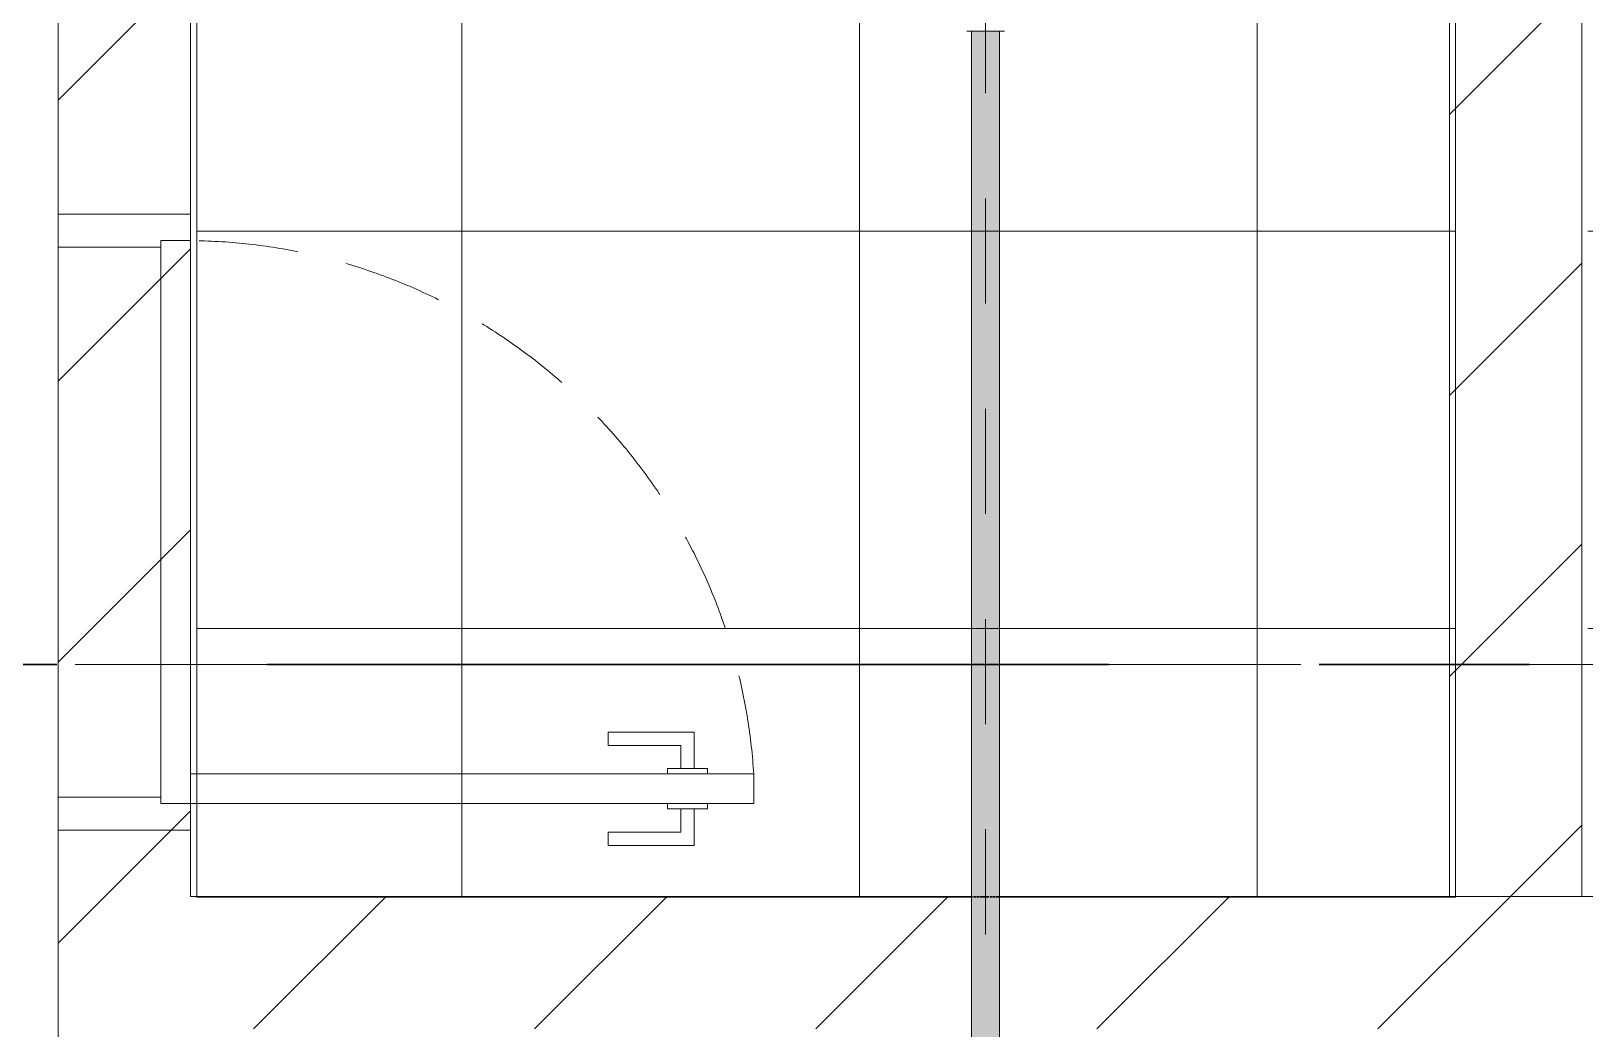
# Model space of a CAD drawing. Header units: millimetres. Extents: x -4000 to 187956, y -58990 to 162485.
# Drawn here: x 7709 to 10054, y 134900 to 136406 of the extents above; entities that cross this region are included whole.
import ezdxf

# ---------------------------------------------------------------- set-up
doc = ezdxf.new("R2010")
doc.units = ezdxf.units.MM
for name, pattern in [('Dash - 1_5mm', [225, 150, -75]), ('Dash 1_16_', [317.5, 158.75, -158.75]), ('Grid Line', [2222.5, 1270, -317.5, 317.5, -317.5]), ('Grid Line 12_5mm', [2150, 1250, -300, 300, -300])]:
    doc.linetypes.add(name, pattern=pattern)
for name, color, linetype, lineweight in [('A-DOOR', 31, 'Continuous', 13), ('A-DOOR-FRAM', 31, 'Continuous', 13), ('A-FLOR', 192, 'Continuous', 13), ('A-FLOR-PATT', 8, 'Continuous', 13), ('A-WALL', 113, 'Continuous', 13), ('A-WALL-PATT', 111, 'Continuous', 13), ('P-PIPE', 3, 'Continuous', 9), ('P-PIPE-CNTR', 3, 'Continuous', 9), ('S-GRID', 1, 'Continuous', 30)]:
    doc.layers.add(name, color=color, linetype=linetype, lineweight=lineweight)
pattern_1 = [(45, (0, 0), (-212.13203, 212.13203), [])]

# ---------------------------------------------------------------- blocks, each defined once
blk = doc.blocks.new('MP_DR_Single Swing_Miscellaneous - 2200x850_FR_SOLID CORE-V671-0_000')
at = {"layer": 'A-DOOR', "color": 174, "lineweight": 15}
for p, q in [((380, 950), (425, 950)), ((380, 880), (380, 950)), ((425, 950), (425, 880)), ((380, 100), (380, 820)), ((425, 820), (425, 100))]:
    blk.add_line(p, q, dxfattribs=at)
at = {"layer": 'A-DOOR', "lineweight": 9}
for p, q in [((372, 880), (380, 880)), ((372, 860), (372, 880)), ((380, 880), (380, 820)), ((425, 880), (433, 880)), ((425, 820), (425, 880)), ((433, 880), (433, 860)), ((317, 860), (372, 860)), ((317, 730), (317, 860)), ((372, 840), (372, 860)), ((372, 860), (372, 840)), ((433, 860), (433, 840)), ((433, 840), (433, 860)), ((433, 860), (488, 860)), ((488, 860), (488, 730)), ((337, 840), (337, 730)), ((372, 840), (337, 840)), ((372, 820), (372, 840)), ((433, 840), (433, 820)), ((468, 840), (433, 840)), ((468, 730), (468, 840)), ((380, 820), (372, 820)), ((433, 820), (425, 820)), ((337, 730), (317, 730)), ((488, 730), (468, 730))]:
    blk.add_line(p, q, dxfattribs=at)
at = {"layer": 'A-DOOR', "color": 163, "lineweight": 15}
for p, q in [((380, 820), (380, 880)), ((425, 880), (425, 820)), ((425, 100), (380, 100))]:
    blk.add_line(p, q, dxfattribs=at)
at = {"layer": 'A-DOOR', "linetype": 'Dash - 1_5mm', "lineweight": 9}
blk.add_arc((433.8, 92.8), 858.8, 93.5924, 179.5226, dxfattribs=at)
at = {"layer": 'A-DOOR-FRAM', "color": 91, "lineweight": 15}
for p, q in [((-465, 100), (380, 100)), ((-465, -100), (-465, 100)), ((425, 100), (465, 100)), ((465, 100), (465, -100)), ((465, -100), (-465, -100))]:
    blk.add_line(p, q, dxfattribs=at)
at = {"layer": 'A-DOOR-FRAM', "color": 81, "lineweight": 15}
for p, q in [((-465, 100), (-465, -100)), ((-425, 100), (-465, 100)), ((-425, 100), (-425, 55)), ((380, 100), (-425, 100)), ((-425, 100), (-425, 55)), ((380, 100), (425, 100)), ((425, 100), (465, 100)), ((425, 55), (425, 100)), ((425, 55), (425, 100)), ((465, 100), (465, -100)), ((-425, 55), (-415, 55)), ((-425, 55), (425, 55)), ((-415, 55), (-415, -100)), ((415, 55), (-415, 55)), ((-415, 55), (-415, -100)), ((415, -100), (415, 55)), ((415, 55), (425, 55)), ((415, -100), (415, 55)), ((-465, -100), (-415, -100)), ((-415, -100), (415, -100)), ((465, -100), (415, -100))]:
    blk.add_line(p, q, dxfattribs=at)
at = {"layer": 'A-DOOR-FRAM', "color": 71, "lineweight": 15}
blk.add_line((425, 100), (380, 100), dxfattribs=at)
blk = doc.blocks.new('CMF2_NHAXUONG_A_rvt-1-0_000')
at = {"layer": 'A-FLOR-PATT', "lineweight": 9}
h = blk.add_hatch(dxfattribs=at)
h.set_pattern_fill('FP_25', color=252, style=0, pattern_type=2)
h.set_pattern_definition([(89.998, (160159.3, 137898.8), (-600, 0.021), []), (179.998, (160159.3, 137898.8), (-0.021, -600), [])])
h.paths.add_polyline_path([(154749.9, 498.9), (160009.4, 498.9), (160009.3, 1898.5), (156700.3, 1898.5), (156700.4, 1498.5), (156600.4, 1498.5), (156600.4, 2298.5), (158059, 2298.5), (158059, 5748.6), (156099.9, 5748.4), (156099.9, 4399.9), (155999.9, 4399.9), (155999.9, 5748.5), (154749.9, 5748.5), (154749.9, 751.9)])
h.paths.add_polyline_path([(160209.3, 1748.7), (165509.4, 1749.4), (165509.1, 3698.3), (162659.1, 3698.3), (162659.1, 3548.4), (162459.1, 3548.4), (162459.1, 4948.7), (161059.3, 4948.8), (161059.3, 4898.3), (160209.4, 4898.9), (160209.3, 3698.4), (160859.1, 3698.4), (160859.1, 3498.4), (160209.1, 3498.4), (160209.3, 1920)])
h.paths.add_polyline_path([(158997.5, 2198.5), (159409.4, 2198.5), (159409.4, 3498.6), (158258.8, 3498.6), (158258.8, 2198.5), (158714, 2198.5)])
h.paths.add_polyline_path([(159280.9, 3698.4), (160009.1, 3698.4), (160009.1, 4898.7), (159959, 4898.6), (159959.9, 5848.6), (158258.6, 5848.6), (158258.6, 3698.4)])
h.paths.add_polyline_path([(83409, 5348.5), (85559, 5348.5), (85559, 6948.5), (83409, 6948.5), (83409, 5424.1)])
h.paths.add_polyline_path([(83209.3, 5348.6), (83209.3, 10108.8), (82009.3, 10108.8), (82009.3, 8808.8), (80984.3, 8808.8), (80984, 7248.5), (82234, 7248.5), (82234, 5348.6)])
h.paths.add_polyline_path([(80485.4, 6361), (80784.3, 6361), (80784.3, 8808.8), (79759.3, 8808.8), (79759.3, 10108.8), (78559.3, 10108.8), (78559.3, 6361), (79918.5, 6361)])
h.paths.add_polyline_path([(79959.3, 9008.8), (81809.3, 9008.8), (81809.3, 10208.8), (79959.3, 10208.8), (79959.3, 10096.2)])
h.paths.add_polyline_path([(5374.6, 15998.7), (5859, 15998.7), (5859, 18498.6), (509, 18498.6), (509, 17048.6), (4299.8, 17048.6), (4299.8, 15998.7), (5091.1, 15998.7)])
h.paths.add_polyline_path([(4409, 18698.6), (5959, 18698.6), (5959, 20998.6), (4409, 20998.6), (4409, 19440.5)])
h.paths.add_polyline_path([(509, 21198.6), (5859, 21198.6), (5859, 24898.3), (3969.3, 24898.3), (3969.3, 22848.6), (4609.3, 22848.6), (4609.3, 22743.9), (3769.3, 22743.9), (3769.3, 24698.7), (509, 24698.7), (509, 22798.6), (2129.3, 22798.6), (2129.3, 23198.6), (2229.3, 23198.6), (2229.3, 22398.6), (509, 22398.6), (509, 21776.6)])
h.paths.add_polyline_path([(4249.8, 73948.5), (5800.2, 73948.6), (5800.2, 76398.6), (4359, 76398.6), (4359, 76098.6), (509.3, 76098.7), (509.3, 73998.6), (4159, 73998.6), (4159, 74648.7), (4249.8, 74648.7), (4249.8, 74338.3)])
h.paths.add_polyline_path([(161750.2, 73948.5), (161750.2, 74640), (161850.2, 74640), (161850.3, 73998.6), (165509.4, 73998.7), (165509.4, 76098.7), (161659.5, 76098.6), (161659.5, 76398.6), (160200, 76398.6), (160200, 73948.6), (161548.4, 73948.6)])
h.paths.add_polyline_path([(161548.4, 76598.6), (161659, 76598.6), (161659, 78298.6), (160209, 78298.6), (160209, 76598.6)])
h.paths.add_polyline_path([(5091.1, 76598.6), (5809.5, 76598.6), (5809.5, 78298.6), (4359.5, 78298.6), (4359.5, 76598.6)])
h.paths.add_polyline_path([(160199.7, 78498.6), (161659.3, 78498.7), (161659.6, 78798.6), (165509.6, 78798.7), (165509.1, 80348.6), (161859.5, 80348.6), (161859.5, 80048.7), (161750, 80048.7), (161750, 80948.7), (160200.2, 80948.3), (160200, 80178.5)])
h.paths.add_polyline_path([(5709.5, 78498.6), (5709.5, 80948.3), (4250, 80948.3), (4250, 80299.3), (4149.8, 80299.3), (4149.8, 80348.6), (509.3, 80348.6), (508.9, 78798.7), (4159.2, 78798.6), (4159.5, 78498.6), (5091.1, 78498.6)])
h.paths.add_polyline_path([(86109.5, 132101.2), (86109.5, 133323.8), (84609.5, 133323.8), (84609.5, 132101.2)])
h.paths.add_polyline_path([(83259.5, 132200.9), (84409.5, 132200.9), (84409.5, 133523.8), (85259.5, 133523.8), (85259.3, 134848.4), (83259.5, 134848.4), (83259.5, 132740.2)])
h.paths.add_polyline_path([(87459.3, 132201.2), (87459.3, 134848.6), (85459.5, 134848.2), (85459.5, 133523.8), (86309.5, 133526.1), (86309.5, 132201.2), (86721, 132201.2)])
h.paths.add_polyline_path([(11209.2, 135098.7), (11209, 140698.7), (6109.3, 140698.7), (6109.3, 139698.7), (6059, 139698.7), (6059, 139098.7), (9550.3, 139098.7), (9550.3, 139498.7), (9650.3, 139498.7), (9650.3, 138698.7), (7959.6, 138698.7), (7959.6, 135098.7), (9859, 135098.8), (9859, 137148.7), (9259, 137148.7), (9259, 137348.7), (10059, 137348.7), (10059, 135098.8), (10759.9, 135098.7)])
h.paths.add_polyline_path([(156349.9, 135098.8), (156349.9, 136499.7), (156449.9, 136499.7), (156449.9, 135098.8), (158059.1, 135098.8), (158059.1, 138698.7), (156349.9, 138698.7), (156349.9, 139498.7), (156449.9, 139498.7), (156449.9, 139098.7), (159959.7, 139098.7), (159959.7, 140698.8), (154809.2, 140698.6), (154808.9, 135098.8)])
h.paths.add_polyline_path([(162549.8, 135998.6), (162549.8, 137398.7), (162659, 137398.7), (162659, 137248.8), (165509.4, 137248.8), (165509.6, 139448.5), (160159.5, 139448.5), (160159.5, 137398.7), (160750.2, 137398.7), (160750.2, 137298.7), (160149.8, 137298.7), (160149.8, 135998.8), (161548.4, 135998.7)])
h.paths.add_polyline_path([(3449.8, 135998.7), (5900.2, 135998.7), (5900.2, 137297.6), (5248.6, 137297.6), (5248.6, 137398.7), (5859, 137398.7), (5859, 139448.7), (509.4, 139448.7), (509.4, 137248.8), (3449.8, 137249.9), (3449.8, 136244.3)])
h.paths.add_polyline_path([(6059, 137398.7), (7159.6, 137398.7), (7159.6, 138698.7), (6059, 138698.7), (6059, 137412.3)])
h.paths.add_polyline_path([(158858.9, 137398.7), (159959, 137398.7), (159959, 138698.7), (158858.9, 138698.7), (158858.9, 137412.3)])
at = {"layer": 'A-WALL-PATT', "lineweight": 9}
h = blk.add_hatch(dxfattribs=at)
h.set_pattern_fill('FP_13', color=250, style=0, pattern_type=2)
h.set_pattern_definition(pattern_1)
h.paths.add_polyline_path([(7750.1, 127349.9), (7950.1, 127349.9), (7950.1, 138700.1), (7750.1, 138700.1), (7750.1, 128068)])
h = blk.add_hatch(dxfattribs=at)
h.set_pattern_fill('FP_13', color=250, style=0, pattern_type=2)
h.set_pattern_definition(pattern_1)
h.paths.add_polyline_path([(9849.8, 135100), (10049.8, 135100), (10049.8, 137350.1), (9849.8, 137350.1), (9849.8, 136244.3)])
h = blk.add_hatch(dxfattribs=at)
h.set_pattern_fill('FP_13', color=250, style=0, pattern_type=2)
h.set_pattern_definition(pattern_1)
h.paths.add_polyline_path([(7950.1, 134900), (12450, 134900), (12450, 135100), (7950.1, 135100), (7950.1, 135076.2)])
at = {"layer": 'A-FLOR', "color": 93, "lineweight": 15}
for p, q in [((7959.6, 135285.1), (7959.6, 138100.1)), ((9859, 135098.8), (9859, 137148.7)), ((7959.6, 135285.1), (7959.6, 135240.1)), ((7959.6, 135100), (7959.6, 135240.1)), ((7959.6, 135100), (7959.6, 135098.7)), ((7959.6, 135098.7), (9129.1, 135098.8)), ((9170.9, 135098.8), (9859, 135098.8))]:
    blk.add_line(p, q, dxfattribs=at)
at = {"layer": 'A-FLOR', "color": 94, "lineweight": 15}
for p, q in [((7959.6, 138100.1), (7959.6, 135285.1)), ((7959.6, 135240.1), (7959.6, 135100))]:
    blk.add_line(p, q, dxfattribs=at)
at = {"layer": 'A-FLOR', "color": 81, "lineweight": 15}
for p, q in [((9859, 137148.7), (9859, 135098.8)), ((7959.6, 135240.1), (7959.6, 135285.1)), ((7959.6, 135098.7), (7959.6, 135100)), ((9129.1, 135098.8), (7959.6, 135098.7)), ((9859, 135098.8), (9170.9, 135098.8))]:
    blk.add_line(p, q, dxfattribs=at)
at = {"layer": 'A-FLOR', "color": 23, "lineweight": 15}
for p, q in [((9131.7, 135098.8), (9130.1, 135098.8)), ((9130.1, 135098.8), (9131.7, 135098.8)), ((9135.1, 135098.8), (9132.5, 135098.8)), ((9132.5, 135098.8), (9135.1, 135098.8)), ((9139.5, 135098.8), (9136.1, 135098.8)), ((9136.1, 135098.8), (9139.5, 135098.8)), ((9155.5, 135098.8), (9140.6, 135098.8)), ((9140.6, 135098.8), (9155.5, 135098.8)), ((9160.5, 135098.8), (9156.6, 135098.8)), ((9156.6, 135098.8), (9160.5, 135098.8)), ((9164.9, 135098.8), (9161.5, 135098.8)), ((9161.5, 135098.8), (9164.9, 135098.8)), ((9168.3, 135098.8), (9165.7, 135098.8)), ((9165.7, 135098.8), (9168.3, 135098.8)), ((9170.4, 135098.8), (9168.7, 135098.8)), ((9168.7, 135098.8), (9170.4, 135098.8))]:
    blk.add_line(p, q, dxfattribs=at)
at = {"layer": 'A-WALL', "color": 90, "lineweight": 15}
for p, q in [((7950.1, 135100), (7950.1, 138700.1)), ((10049.8, 135100), (10049.8, 137350.1)), ((7750.1, 137200.1), (7750.1, 127349.9)), ((9849.8, 137150.1), (9849.8, 135100)), ((9129.1, 135100), (7950.1, 135100)), ((9849.8, 135100), (9170.9, 135100)), ((12129.1, 135100), (10049.8, 135100))]:
    blk.add_line(p, q, dxfattribs=at)
at = {"layer": 'A-WALL', "color": 35, "lineweight": 15}
for p, q in [((7950.1, 136130.1), (7950.1, 138100.1)), ((7750.1, 137200.1), (7750.1, 136130.1)), ((7750.1, 136130.1), (7750.1, 135200.1)), ((7750.1, 136130.1), (7950.1, 136130.1)), ((7950.1, 135200.1), (7950.1, 136130.1)), ((7750.1, 135200.1), (7750.1, 127349.9)), ((7750.1, 135200.1), (7950.1, 135200.1)), ((7950.1, 135100), (7950.1, 135200.1)), ((7959.6, 135100), (7950.1, 135100)), ((10059, 135100), (10049.8, 135100))]:
    blk.add_line(p, q, dxfattribs=at)
at = {"layer": 'A-WALL', "color": 53, "lineweight": 15}
for p, q in [((7950.1, 136130.1), (7750.1, 136130.1)), ((7750.1, 135200.1), (7950.1, 135200.1)), ((9129.1, 135100), (7960.4, 135100)), ((9849.8, 135100), (9170.9, 135100)), ((10049.8, 135100), (9859, 135100))]:
    blk.add_line(p, q, dxfattribs=at)
at = {"layer": 'A-WALL', "color": 14, "lineweight": 15}
for p, q in [((9131.7, 135100), (9130.1, 135100)), ((9135.1, 135100), (9132.5, 135100)), ((9139.5, 135100), (9136.1, 135100)), ((9155.5, 135100), (9140.6, 135100)), ((9160.5, 135100), (9156.6, 135100)), ((9164.9, 135100), (9161.5, 135100)), ((9168.3, 135100), (9165.7, 135100)), ((9170.4, 135100), (9168.7, 135100))]:
    blk.add_line(p, q, dxfattribs=at)
at = {"layer": 'A-WALL', "color": 23, "lineweight": 15}
for p, q in [((9131.7, 135100), (9130.1, 135100)), ((9135.1, 135100), (9132.5, 135100)), ((9139.5, 135100), (9136.1, 135100)), ((9155.5, 135100), (9140.6, 135100)), ((9160.5, 135100), (9156.6, 135100)), ((9164.9, 135100), (9161.5, 135100)), ((9168.3, 135100), (9165.7, 135100)), ((9170.4, 135100), (9168.7, 135100))]:
    blk.add_line(p, q, dxfattribs=at)
at = {"layer": 'A-WALL', "color": 31, "lineweight": 15}
blk.add_line((9858.7, 135100), (9849.8, 135100), dxfattribs=at)
at = {"layer": 'S-GRID', "linetype": 'Grid Line 12_5mm', "lineweight": 9}
blk.add_line((-824.3, 135450), (183641.1, 135450), dxfattribs=at)
at = {"layer": 'A-DOOR', "color": 250, "lineweight": 9, "rotation": 270}
blk.add_blockref('MP_DR_Single Swing_Miscellaneous - 2200x850_FR_SOLID CORE-V671-0_000', (7850.1, 135665.1), dxfattribs=at)

msp = doc.modelspace()

# ---------------------------------------------------------------- block references
at = {"lineweight": 5}
msp.add_blockref('CMF2_NHAXUONG_A_rvt-1-0_000', (0, 0), dxfattribs=at)

# ---------------------------------------------------------------- next in the draw order: hatches: boundary and pattern name
at = {"layer": 'P-PIPE', "transparency": 33554534}
for points in [[(9150, 134725.1), (9150, 136406.5), (9128.9, 136406.5), (9129.6, 134725.1), (9144.5, 134725.1)], [(9150, 134725.1), (9171.1, 134725.1), (9170.4, 136406.5), (9150, 136406.5), (9150, 135076.2)]]:
    msp.add_hatch(color=1, dxfattribs=at).paths.add_polyline_path(points)

# ---------------------------------------------------------------- next in the draw order: linework, layer by layer
at = {"layer": 'P-PIPE', "color": 20, "lineweight": 13}
for p, q in [((9121.4, 136406.5), (9122.4, 136406.5)), ((9121.4, 136406.5), (9150, 136406.5)), ((9122.4, 136406.5), (9125.2, 136406.5)), ((9125.2, 136406.5), (9128.8, 136406.5)), ((9128.9, 136406.5), (9128.9, 134725.1)), ((9135.1, 136406.5), (9128.9, 136406.5)), ((9129.8, 136406.5), (9135, 136406.5)), ((9164.4, 136406.5), (9135.6, 136406.5)), ((9135.7, 136406.5), (9150, 136406.5)), ((9150, 136406.5), (9164.3, 136406.5)), ((9150, 136406.5), (9178.6, 136406.5)), ((9170.3, 136406.5), (9164.9, 136406.5)), ((9165, 136406.5), (9170.2, 136406.5)), ((9171.1, 136406.5), (9170.4, 136406.5)), ((9171.1, 134725.1), (9171.1, 136406.5)), ((9171.2, 136406.5), (9174.8, 136406.5)), ((9174.8, 136406.5), (9177.7, 136406.5)), ((9177.7, 136406.5), (9178.6, 136406.5))]:
    msp.add_line(p, q, dxfattribs=at)
at = {"layer": 'P-PIPE-CNTR', "color": 20, "lineweight": 13}
msp.add_line((9150, 136426), (9150, 136406.5), dxfattribs=at)
at = {"layer": 'P-PIPE-CNTR', "color": 1, "linetype": 'Dash 1_16_'}
msp.add_line((9150, 134725.1), (9150, 136406.5), dxfattribs=at)
msp.add_line((9150, 134725.1), (9150, 136406.5), dxfattribs=at)
at = {"layer": 'S-GRID', "linetype": 'Grid Line'}
msp.add_line((-824.3, 135450), (183641.1, 135450), dxfattribs=at)

doc.saveas('drawing.dxf')
